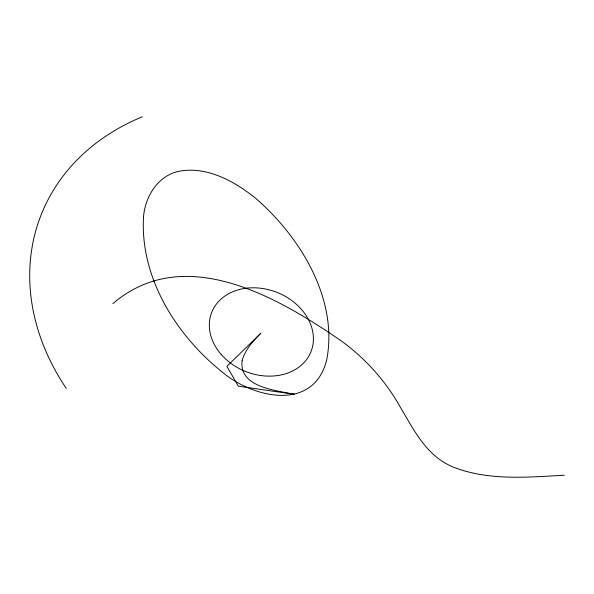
<?xml version="1.0" encoding="UTF-8"?>
<svg xmlns="http://www.w3.org/2000/svg" width="594" height="594" viewBox="0 0 594 594"><rect width="100%" height="100%" fill="white"/><g stroke="black" fill="none" stroke-linecap="round" stroke-linejoin="round"><path stroke-width="0.89" d="M112.838 303.668C184.073 242.508 278.103 297.223 341.958 341.409C365.77 358.902 385.862 381.281 400.282 407.098C411.055 425.178 420.842 444.795 437.733 458.071A64.145 48.426 6.6 0 0 453.185 467.084C488.424 480.85 527.375 477.316 564.3 475.193M66.216 388.313A248.099 199.807 21.6 0 1 142.345 116.803M143.548 216.461C139.828 276.99 175.542 334.4 221.376 371.354C252.101 397.861 313.09 412.526 326.603 360.358C338.743 299.19 300 236.501 255.272 197.943C234.266 181.304 207.714 166.409 179.982 171.087C158.553 174.874 145.307 195.946 143.548 216.461M242.085 360.781C238.899 387.459 276.099 390.265 294.305 394.305L238.305 386.152L226.901 366.364L260.855 333.219C253.081 341.142 244.988 349.755 242.085 360.781M221.198 354.447A53.386 42.553 21.6 0 0 310.113 353.66A53.386 42.553 21.6 0 0 252.784 287.793A53.386 42.553 21.6 0 0 221.198 354.447"/></g></svg>
